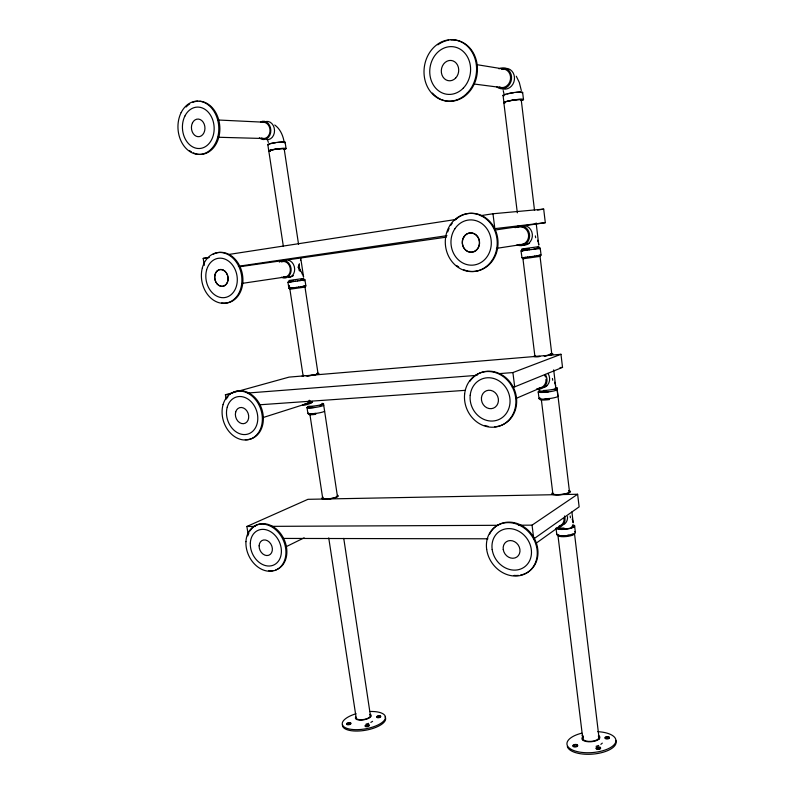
<?xml version="1.0" encoding="UTF-8"?>
<svg xmlns="http://www.w3.org/2000/svg" width="794" height="794" viewBox="0 0 794 794"><rect width="100%" height="100%" fill="white"/><g stroke="black" fill="none" stroke-linecap="round" stroke-linejoin="round"><path stroke-width="1.19" d="M557.07 527.504L557.051 528.04A8.377 2.045 -6.2 0 0 567.432 528.735A8.377 2.045 -6.2 0 0 573.01 525.39M300.529 260.551L300.559 259.985M552.882 493.243L552.852 493.719A8.416 1.816 -6.4 0 0 563.254 494.166A8.416 1.816 -6.4 0 0 568.891 491.099M539.315 391.591L539.255 391.889A8.516 1.102 -7.1 0 0 548.604 391.74M539.89 356.407A8.555 0.854 -7.3 0 1 534.898 356.337L534.967 356.109A8.555 0.854 -7.3 0 1 535.603 355.811M298.504 266.079L299.417 263.697M297.919 267.092L299.656 269.265A14.084 7.98 81.4 0 1 302.306 274.267M600.85 744.365L602.318 743.115M538.451 248.393L540.238 248.194L541.061 255.092L534.501 256.144M535.622 543.582L561.298 525.171M532.049 525.152L577.625 494.255L579.134 506.88L533.776 538.888L532.049 525.152L518.413 525.211M308.35 407.133L307.923 407.421A7.553 0.883 -8.5 0 0 314.712 407.391M308.201 406.141L307.774 406.439A7.553 0.873 -8.5 0 0 312.647 406.627M370.858 722.411L372.584 721.329M540.238 248.194L537.3 248.671M521.876 250.715L521.023 250.884L521.976 257.722M303.546 375.572L303.1 375.81A7.583 0.685 -8.4 0 0 303.169 375.979M571.799 526.472L572.891 525.896M286.455 546.54L304.162 537.826M248.026 533.608L246.865 526.472L307.963 499.317L577.625 494.255M515.683 398.588L541.399 387.551M512.229 387.035L514.691 386.857L562.529 367.384L560.971 354.293L289.095 377.11L225.407 394.747L226.141 399.223M499.327 373.617L512.904 372.565L560.971 354.293M522.025 249.554L529.062 248.671M554.162 389.517L555.294 389.129M596.076 746.3L598.716 745.447M262.973 417.584L306.534 403.719M366.084 724.088L368.634 723.354M320.042 405.387L321.362 405.019M304.221 279.895L304.946 279.835L305.869 285.949L303.556 286.326M304.489 286.168L304.291 286.108M289.572 281.949L287.964 282.217L288.897 288.321L290.495 288.033M290.296 288.093L290.425 288.162M523.812 258.586L523.057 258.765L540.148 256.373L539.622 256.402M539.95 255.281L536.496 255.857M574.39 745.1L574.975 744.99A2.342 1.002 -4.8 0 1 577.466 745.407A2.342 1.002 -4.8 0 1 576.801 746.638L576.285 746.807A2.342 1.002 -4.8 0 1 573.347 746.618A2.342 1.002 -4.8 0 1 573.873 745.278M304.946 279.835L299.576 280.649M289.373 281.999L289.492 282.039M289.214 280.987L293.572 280.451M289.046 280.49L303.695 278.456L304.062 280.877M538.481 248.482L539.186 248.333L538.66 248.383M302.196 286.545L304.32 286.227M204.326 265.355L203.195 258.397L209.308 257.454M228.87 254.447L456.292 219.412M480.747 215.64L492.975 213.755L543.692 209.11L545.309 222.687L496.399 229.833M537.161 247.51L538.342 247.331M537.568 210.043L543.692 209.11M496.409 248.373L523.018 244.314A8.843 8.049 88.4 0 0 525.033 243.679M301.115 279.379L302.474 279.17M303.397 280.093L297.661 280.927M300.509 286.803L302.792 286.465M538.124 248.562L533.667 249.207M242.101 283.389L286.753 276.778M238.399 266.278L446.982 235.659M446.278 237.158L239.58 266.764M298.594 287.081L300.896 286.753M536.278 248.84L531.464 249.515M296.499 287.388L298.743 287.071M534.878 256.115L529.876 256.809M295.567 281.235L297.81 280.917M293.383 281.533L295.666 281.215M529.032 249.862L531.573 249.515M294.326 287.686L296.599 287.359M291.418 281.801L293.73 281.483M526.601 250.189L529.211 249.832M524.457 250.477L527.047 250.12M289.8 282.019L291.974 281.721M292.351 287.954L294.663 287.627M527.454 257.137L530.055 256.77M522.75 250.696L525.142 250.378M525.31 257.405L527.891 257.058M290.733 288.162L292.907 287.865M290.535 281.91L287.964 282.217M523.593 257.613L525.985 257.306M523.613 250.567L521.023 250.884M545.309 222.687L494.841 228.642L492.975 213.755M303.963 286.118L305.869 285.949M291.467 288.043L288.947 288.351M203.195 258.397L208.107 257.842M524.457 257.484L521.866 257.772M304.439 287.11L305.094 287.081L289.979 289.205M560.058 367.572L562.529 367.384M225.407 394.747L230.339 394.37M247.619 393.04L477.115 375.334M259.469 404.801L465.373 390.33M540.476 255.132L541.061 255.092M521.628 226.687L522.849 226.657M246.865 526.472L255.549 526.432M271.667 526.353L498.572 525.3M283.498 538.431L487.933 538.798M217.794 137.243L263.677 138.513M217.923 119.993L264.333 122.226M473.621 83.956L501.729 87.588M476.479 64.602L503.406 68.979M274.754 124.995C280.292 128.985 283.2 135.774 284.163 142.354M516.269 76.204L519.286 82.407L521.311 90.486M267.727 140.548L268.372 142.374M503.217 90.605L503.942 93.712M300.122 271.131L299.01 264.948M303.139 275.26L303.586 277.076L300.648 257.584M572.861 520.963L573.208 522.819L571.898 511.931M555.314 384.504L555.681 386.46L553.686 369.835M538.411 243.014L538.789 245.078L536.129 222.925M298.842 268.312L299.259 270.764M535.364 235.897L535.672 237.743M552.445 378.47L552.743 380.276M570.152 515.961L570.439 517.728M309.908 414.399L322.731 498.483M328.736 537.905L356.238 718.381M267.836 144.707L283.369 246.458M289.314 285.423L303.179 376.336M307 407.55L307.903 413.466M285.115 142.215L286.068 148.547M323.505 403.828L337.45 496.508M343.752 538.392L370.56 716.545M284.183 148.875L298.554 244.304M304.797 285.731L318.126 374.282M512.904 372.565L514.691 386.857M538.223 392.028L539.037 398.677M541.389 399.968L552.961 494.642M557.964 535.523L582.955 739.978M503.059 95.349L503.932 102.515M556.812 534.6L556.028 528.179A9.409 2.293 -6.2 0 0 568.851 528.744A9.409 2.293 -6.2 0 0 572.732 524.804M503.843 102.605L517.331 212.822M522.065 251.47L521.856 248.998L538.878 246.636L539.166 249.068M522.809 257.564L534.898 356.298M522.641 92.521L523.504 99.697M574.588 525.717L575.362 532.139M557.001 387.839L569.417 491.198M599.182 739.164L574.469 533.34A8.367 2.094 -6.1 0 1 566.191 536.555A8.367 2.094 -6.1 0 1 557.984 534.967M521.261 100.084L534.521 210.4M539.9 255.172L551.78 353.985M270.337 151.267A7.801 0.794 -7.6 0 1 270.843 150.165A7.801 0.794 -7.6 0 1 280.739 148.736A7.801 0.794 -7.6 0 1 283.597 149.361M315.764 414.329A7.543 0.923 -8.5 0 1 309.402 414.011M312.538 402.191A7.563 5.677 -55.4 0 1 309.243 403.283M317.362 373.498A7.583 0.685 -8.4 0 1 315.377 374.609A7.583 0.685 -8.4 0 1 306.216 375.979M317.014 373.349A8.516 0.764 -8.4 0 1 314.126 374.967M312.012 375.334A8.516 0.764 -8.4 0 1 307.635 375.939M302.891 376.227A8.516 0.764 -8.4 0 1 303.715 375.334M309.273 400.226A7.662 6.223 72.2 0 1 304.32 404.235M310.007 400.662A8.605 6.987 72.2 0 1 302.583 404.95M312.508 401.387A8.565 6.977 72.3 0 1 307.844 404.077M315.615 413.346A7.553 0.923 -8.5 0 1 308.826 413.337M323.615 405.019A8.486 0.993 -8.5 0 1 313.551 407.659A8.486 0.993 -8.5 0 1 308.519 406.836M324.508 410.925A8.476 1.032 -8.5 0 1 315.536 413.476A8.476 1.032 -8.5 0 1 308.39 413.128M321.759 403.441A7.563 0.873 -8.5 0 1 320.071 405.009A7.563 0.873 -8.5 0 1 309.263 406.22M213.02 254.378A25.597 20.029 79.2 0 1 242.418 274.367A25.597 20.029 79.2 0 1 221.695 302.911M270.258 151.029A7.811 0.804 -7.6 0 1 273.325 149.639A7.811 0.804 -7.6 0 1 283.2 148.488A7.811 0.804 -7.6 0 1 283.488 149.49M269.325 144.061A7.811 0.844 -7.5 0 1 275.538 142.731M277.572 142.463A7.811 0.844 -7.5 0 1 284.133 142.573M268.412 144.865A8.774 0.943 -7.5 0 1 276.56 142.483A8.774 0.943 -7.5 0 1 284.451 142.791M270.496 151.237A8.774 0.893 -7.6 0 1 271.608 149.868A8.774 0.893 -7.6 0 1 283.389 148.339A8.774 0.893 -7.6 0 1 284.232 149.451M262.457 122.316A8.168 6.461 87.4 0 1 270.01 131.308A8.168 6.461 87.4 0 1 261.315 137.987M260.511 121.988A9.181 7.255 87.4 0 1 269.533 125.303A9.181 7.255 87.4 0 1 268.69 137.034A9.181 7.255 87.4 0 1 259.38 137.759M266.04 121.502A9.141 7.235 87.5 0 1 274.526 130.365A9.141 7.235 87.5 0 1 266.595 139.595M293.413 275.607A7.692 5.409 -51.4 0 1 288.52 276.838M281.255 261.921A7.861 6.362 80.1 0 1 290.257 268.511A7.861 6.362 80.1 0 1 283.289 276.947M282.724 260.492A8.833 7.146 80.1 0 1 291.11 270.714A8.833 7.146 80.1 0 1 281.384 277.215M279.339 262.089A8.833 7.146 80.1 0 1 280.927 261.008M282.912 261.633A8.794 7.126 80.2 0 1 284.49 260.561M288.162 260.124A8.794 7.126 80.2 0 1 294.673 269.077A8.794 7.126 80.2 0 1 288.639 277.463M199.919 101.205A26.668 20.376 86.1 0 1 219.61 133.064A26.668 20.376 86.1 0 1 193.389 152.914M191.404 151.862A26.668 20.376 86.1 0 1 189.498 150.542M186.124 107.001A26.668 20.376 86.1 0 1 189.627 103.994M192.555 102.416A26.668 20.376 86.1 0 1 197.775 101.185M231.917 393.199A24.942 19.562 71.9 0 1 262.149 410.22A24.942 19.562 71.9 0 1 245.286 439.658M226.707 398.469A24.942 19.562 71.9 0 1 227.997 396.692M272.888 570.648A24.465 18.907 65.1 0 1 268.809 570.668M247.788 535.91A24.465 18.907 65.1 0 1 248.949 532.824M249.971 530.968A24.465 18.907 65.1 0 1 281.711 535.116A24.465 18.907 65.1 0 1 275.806 569.953M370.312 714.322A8.029 3.067 -9.7 0 1 363.96 719.791A8.029 3.067 -9.7 0 1 355.752 716.932M369.637 714.56A7.255 2.769 -9.7 0 1 364.823 719.304A7.255 2.769 -9.7 0 1 356.139 717.687M350.63 723.255A2.084 0.804 -10.1 0 1 349.777 724.485L349.271 724.634A2.084 0.804 -10.1 0 1 346.799 724.396A2.084 0.804 -10.1 0 1 348.348 723.185M365.528 725.756A1.965 0.764 -9.7 0 0 365.24 726.182L365.3 726.371A1.965 0.764 -9.7 0 0 367.642 726.599A1.965 0.764 -9.7 0 0 369.061 725.458L368.882 725.299A1.965 0.764 -9.7 0 0 366.252 725.369M370.262 711.484A21.885 8.426 -9.8 0 1 381.646 722.808A21.885 8.426 -9.8 0 1 346.859 728.326A21.885 8.426 -9.8 0 1 356.089 713.737M385.06 716.883A21.875 8.446 -9.8 0 1 365.885 730.192A21.875 8.446 -9.8 0 1 342.482 724.535M379.76 716.148A1.925 0.744 -9.4 0 1 380.683 716.774A1.925 0.744 -9.4 0 1 379.264 717.597L378.768 717.687A1.925 0.744 -9.4 0 1 376.942 717.379A1.925 0.744 -9.4 0 1 377.855 716.416L378.321 716.277A1.925 0.744 -9.4 0 1 379.304 716.138M337.281 495.803A7.464 1.449 -8.8 0 1 330.453 498.572A7.464 1.449 -8.8 0 1 322.672 498.146M337.48 495.337A8.387 1.628 -8.8 0 1 336.904 497.074A8.387 1.628 -8.8 0 1 329.411 498.91M323.724 499.178A8.387 1.628 -8.8 0 1 323.208 497.252M504.686 102.992A8.843 1.012 -8.9 0 1 512.13 100.381A8.843 1.012 -8.9 0 1 520.765 100.421M554.549 382.192A15.423 6.064 86.4 0 1 554.986 383.661M546.242 390.886A8.516 1.092 -7.1 0 1 539.116 390.777L539.176 390.489A8.516 1.092 -7.1 0 1 539.801 390.132M549.547 399.541A8.516 1.161 -7 0 1 541.786 400.007A8.516 1.161 -7 0 1 540.883 398.955M546.808 385.854A8.545 7.106 -44 0 1 544.813 386.738M550.173 353.816A8.555 0.854 -7.3 0 1 551.125 354.551A8.555 0.854 -7.3 0 1 544.257 355.93M551.006 353.648A9.617 0.953 -7.3 0 1 552.088 354.471A9.617 0.953 -7.3 0 1 544.376 356.02M539.463 356.566A9.617 0.953 -7.3 0 1 534.66 355.891M545.994 379.185A8.595 7.871 67.5 0 1 538.898 388.058M544.495 374.986A8.595 7.871 67.5 0 1 545.498 377.001M545.299 374.411A9.657 8.843 67.5 0 1 545.726 385.03A9.657 8.843 67.5 0 1 536.675 388.881M547.929 373.339A9.607 8.813 67.5 0 1 543.92 387.532M549.408 398.439A8.516 1.151 -7 0 1 545.061 398.876M540.069 398.538A8.516 1.151 -7 0 1 540.128 398.231M556.396 390.182A9.568 1.241 -7.1 0 1 543.86 392.365A9.568 1.241 -7.1 0 1 538.987 391.303M557.07 389.785A9.568 1.241 -7.1 0 0 557.1 389.457L557.894 396.107A9.558 1.29 -7 0 1 557.864 396.454M557.199 396.861A9.558 1.29 -7 0 1 544.674 399.054A9.558 1.29 -7 0 1 539.801 397.923M555.383 387.512A8.526 1.092 -7.1 0 1 554.48 389.07A8.526 1.092 -7.1 0 1 543.294 390.499M468.182 271.052A29.11 25.914 85.5 0 1 463.805 269.771M458.733 267.042A29.11 25.914 85.5 0 1 456.868 265.623M447.717 231.917A29.11 25.914 85.5 0 1 449.067 228.493M450.813 225.298A29.11 25.914 85.5 0 1 452.173 223.322M455.349 219.809A29.11 25.914 85.5 0 1 496.895 234.379A29.11 25.914 85.5 0 1 469.294 271.24M508.031 101.195A8.843 1.012 -8.9 0 1 519.604 99.439A8.843 1.012 -8.9 0 1 520.874 100.58M504.597 94.843A8.853 1.062 -8.9 0 1 505.629 94.436M507.158 93.99A8.853 1.062 -8.9 0 1 513.569 92.739M515.812 92.451A8.853 1.062 -8.9 0 1 521.469 92.412M504.001 95.816A9.945 1.191 -8.9 0 1 512.378 92.789A9.945 1.191 -8.9 0 1 522.085 92.918M504.875 102.952A9.935 1.131 -8.9 0 1 508.031 101.037A9.935 1.131 -8.9 0 1 520.656 99.22A9.935 1.131 -8.9 0 1 521.757 100.52M501.441 69.138A9.359 8.119 -79.1 0 1 510.492 79.172A9.359 8.119 -79.1 0 1 499.158 87.042M498.999 68.83A10.511 9.111 -79.1 0 1 510.214 72.343A10.511 9.111 -79.1 0 1 508.517 85.752A10.511 9.111 -79.1 0 1 496.716 86.834M504.279 68.492A10.451 9.081 -78.9 0 1 514.403 79.698A10.451 9.081 -78.9 0 1 501.719 88.491M537.578 240.225A15.86 6.233 83.5 0 1 538.024 241.823M529.598 243.123A8.803 6.739 -41.1 0 1 525.479 244.612M517.589 227.471A8.863 8.069 88.3 0 1 528.576 234.776A8.863 8.069 88.3 0 1 519.336 244.473M521.886 225.883A9.955 9.062 88.3 0 1 529.28 238.528A9.955 9.062 88.3 0 1 516.924 244.81M515.157 227.709A9.955 9.062 88.3 0 1 519.514 225.824M524.685 225.546A9.905 9.022 88.5 0 1 532.288 236.87A9.905 9.022 88.5 0 1 521.986 245.118M451.002 39.899A30.807 26.162 -82 0 1 477.025 74.656A30.807 26.162 -82 0 1 441.831 99.756M440.789 99.319A30.807 26.162 -82 0 1 432.422 93.057M437.861 44.821A30.807 26.162 -82 0 1 448.689 40.157M469.959 381.239A28.266 25.229 67.5 0 1 512.845 386.341A28.266 25.229 67.5 0 1 494.781 426.805M488.112 426.358A28.266 25.229 67.5 0 1 484.826 425.445M489.64 534.054A27.929 24.028 54.6 0 1 531.633 534.164A27.929 24.028 54.6 0 1 520.546 575.074M518.413 575.392A27.929 24.028 54.6 0 1 514.055 575.402M599.113 735.889A9.022 3.801 -4.4 0 1 591.034 741.755A9.022 3.801 -4.4 0 1 582.538 737.07M598.319 736.088A8.148 3.434 -4.4 0 1 591.014 741.378A8.148 3.434 -4.4 0 1 583.342 737.15M583.282 736.504A2.144 0.903 -4.6 0 1 582.875 736.375L582.578 736.187A2.144 0.903 -4.6 0 1 582.399 735.74M583.213 736.008A2.144 0.893 -4.6 0 1 582.806 735.869L582.518 735.691A2.144 0.893 -4.6 0 1 582.339 735.244M596.592 748.008A2.213 0.953 -4.2 0 0 596.225 748.742L596.393 748.97A2.213 0.953 -4.2 0 0 599.331 749.258A2.213 0.953 -4.2 0 0 600.393 747.918L600.075 747.73A2.213 0.953 -4.2 0 0 598.011 747.531M597.813 731.681A24.584 10.441 -4.4 0 1 612.174 746.459A24.584 10.441 -4.4 0 1 572.792 750.151A24.584 10.441 -4.4 0 1 581.794 733.18M615.807 740.425A24.574 10.461 -4.4 0 1 595.242 753.853A24.574 10.461 -4.4 0 1 567.313 746.559M606.348 737.249A2.174 0.913 -4 0 1 609.236 737.517A2.174 0.913 -4 0 1 608.214 738.797L607.678 738.906A2.174 0.913 -4 0 1 605.455 738.628A2.174 0.913 -4 0 1 605.494 737.606M572.156 519.097A15.205 5.826 89 0 1 572.573 520.447M564.038 528.04A8.377 2.035 -6.2 0 1 557.457 527.434M568.623 490.583A9.449 2.035 -6.4 0 1 568.047 493.282A9.449 2.035 -6.4 0 1 556.028 494.89A9.449 2.035 -6.4 0 1 552.535 492.737M564.038 518.363A8.526 7.533 52.9 0 1 558.986 526.174M564.474 515.991A9.578 8.456 52.9 0 1 559.333 527.147M567.502 516.616A9.528 8.426 52.8 0 1 563.879 524.477M572.702 534.005A8.367 2.084 -6.1 0 1 571.154 534.541M569.258 535.007A8.367 2.084 -6.1 0 1 567.144 535.364M564.961 535.583A8.367 2.084 -6.1 0 1 560.971 535.553M559.442 535.315A8.367 2.084 -6.1 0 1 558.371 534.938M574.727 531.613A9.399 2.342 -6.1 0 1 567.283 535.613A9.399 2.342 -6.1 0 1 556.842 533.985M576.742 746.132L576.216 746.3A2.342 1.002 -4.8 0 1 573.139 746.003A2.342 1.002 -4.8 0 1 574.33 744.593L574.906 744.484A2.342 1.002 -4.8 0 1 577.407 744.901A2.342 1.002 -4.8 0 1 576.742 746.132M606.288 736.743L605.812 736.901A2.174 0.913 -4 0 0 605.256 738.023A2.174 0.913 -4 0 0 607.618 738.4L608.154 738.291A2.174 0.913 -4 0 0 609.177 737.011A2.174 0.913 -4 0 0 606.288 736.743M349.707 724.029L349.201 724.178A2.084 0.804 -10.1 0 1 346.73 723.939A2.084 0.804 -10.1 0 1 348.278 722.729L348.814 722.629A2.084 0.804 -10.1 0 1 350.75 722.967A2.084 0.804 -10.1 0 1 349.707 724.029M378.252 715.821L377.785 715.96A1.925 0.744 -9.4 0 0 376.872 716.932A1.925 0.744 -9.4 0 0 378.698 717.23L379.195 717.141A1.925 0.744 -9.4 0 0 380.574 716.039A1.925 0.744 -9.4 0 0 378.252 715.821M600.333 747.412L600.016 747.223A2.213 0.953 -4.2 0 0 597.396 747.124A2.213 0.953 -4.2 0 0 596.155 748.226L596.334 748.454A2.213 0.953 -4.2 0 0 599.262 748.742A2.213 0.953 -4.2 0 0 600.333 747.412M368.992 725.001L368.813 724.843A1.965 0.764 -9.7 0 0 366.649 724.773A1.965 0.764 -9.7 0 0 365.171 725.716L365.23 725.914A1.965 0.764 -9.7 0 0 367.572 726.143A1.965 0.764 -9.7 0 0 368.992 725.001M192.456 122.911A8.843 6.759 86.1 0 0 197.954 136.687A8.843 6.759 86.1 0 0 204.167 124.023A8.843 6.759 86.1 0 0 192.456 122.911M214.916 274.635A8.496 6.64 79.2 0 0 222.796 286.247A8.496 6.64 79.2 0 0 226.27 272.759A8.496 6.64 79.2 0 0 214.916 274.635M259.122 545.796A8.119 6.273 65.1 0 0 268.749 555.264A8.119 6.273 65.1 0 0 269.364 542.133A8.119 6.273 65.1 0 0 259.122 545.796M215.045 274.734A8.496 6.64 79.1 0 0 222.916 286.346A8.496 6.64 79.1 0 0 226.399 272.868A8.496 6.64 79.1 0 0 215.045 274.734M206.549 270.228A19.919 15.582 79.1 0 0 224.92 297.552A19.919 15.582 79.1 0 0 233.198 266A19.919 15.582 79.1 0 0 206.549 270.228M202.341 267.915A25.626 20.049 79.1 0 0 225.913 303.149A25.626 20.049 79.1 0 0 236.652 262.586A25.626 20.049 79.1 0 0 202.341 267.915M184.873 116.093A20.743 15.85 86.1 0 0 197.666 148.468A20.743 15.85 86.1 0 0 212.345 118.852A20.743 15.85 86.1 0 0 184.873 116.093M181.131 112.629A26.698 20.396 86.1 0 0 197.517 154.344A26.698 20.396 86.1 0 0 216.484 116.291A26.698 20.396 86.1 0 0 181.131 112.629M235.679 412.046A8.277 6.481 71.9 0 0 243.47 423.698A8.277 6.481 71.9 0 0 246.984 411.054A8.277 6.481 71.9 0 0 235.679 412.046M227.243 407.133A19.403 15.205 71.9 0 0 245.406 434.546A19.403 15.205 71.9 0 0 253.782 404.98A19.403 15.205 71.9 0 0 227.243 407.133M223.064 404.632A24.971 19.572 71.9 0 0 246.378 439.965A24.971 19.572 71.9 0 0 257.226 401.953A24.971 19.572 71.9 0 0 223.064 404.632M250.318 543.076A19.036 14.699 65.1 0 0 272.828 565.378A19.036 14.699 65.1 0 0 274.387 534.63A19.036 14.699 65.1 0 0 250.318 543.076M245.942 541.667A24.495 18.917 65.1 0 0 274.863 570.439A24.495 18.917 65.1 0 0 276.957 530.898A24.495 18.917 65.1 0 0 245.942 541.667M455.597 78.13A10.223 8.684 -82 0 0 453.007 60.89A10.223 8.684 -82 0 0 441.424 72.82A10.223 8.684 -82 0 0 455.597 78.13M463.865 236.721A9.657 8.595 85.5 0 0 469.979 252.095A9.657 8.595 85.5 0 0 478.683 238.706A9.657 8.595 85.5 0 0 463.865 236.721M503.247 549.508A9.27 7.97 54.6 0 0 516.854 557.031A9.27 7.97 54.6 0 0 514.631 541.697A9.27 7.97 54.6 0 0 503.247 549.508M463.994 236.84A9.657 8.595 85.4 0 0 470.117 252.214A9.657 8.595 85.4 0 0 478.822 238.825A9.657 8.595 85.4 0 0 463.994 236.84M454.813 228.89A22.659 20.158 85.5 0 0 469.006 265.017A22.659 20.158 85.5 0 0 489.57 233.734A22.659 20.158 85.5 0 0 454.813 228.89M450.297 224.861A29.15 25.944 85.5 0 0 468.46 271.389A29.15 25.944 85.5 0 0 495.009 231.213A29.15 25.944 85.5 0 0 450.297 224.861M463.339 88.084A23.969 20.356 -82 0 0 457.106 47.69A23.969 20.356 -82 0 0 430.06 75.787A23.969 20.356 -82 0 0 463.339 88.084M467.279 93.007A30.847 26.192 -82 0 0 459.18 41.05A30.847 26.192 -82 0 0 424.423 77.286A30.847 26.192 -82 0 0 467.279 93.007M481.442 397.764A9.379 8.367 67.5 0 0 493.382 408.176A9.379 8.367 67.5 0 0 494.93 392.454A9.379 8.367 67.5 0 0 481.442 397.764M470.197 395.293A21.994 19.622 67.5 0 0 498.086 419.877A21.994 19.622 67.5 0 0 501.907 383.036A21.994 19.622 67.5 0 0 470.197 395.293M464.629 393.993A28.296 25.259 67.5 0 0 500.448 425.733A28.296 25.259 67.5 0 0 505.48 378.351A28.296 25.259 67.5 0 0 464.629 393.993M492.171 549.488A21.736 18.689 54.6 0 0 524.01 567.293A21.736 18.689 54.6 0 0 518.978 531.325A21.736 18.689 54.6 0 0 492.171 549.488M486.672 549.408A27.969 24.048 54.6 0 0 527.593 572.434A27.969 24.048 54.6 0 0 521.241 526.154A27.969 24.048 54.6 0 0 486.672 549.408"/></g></svg>
